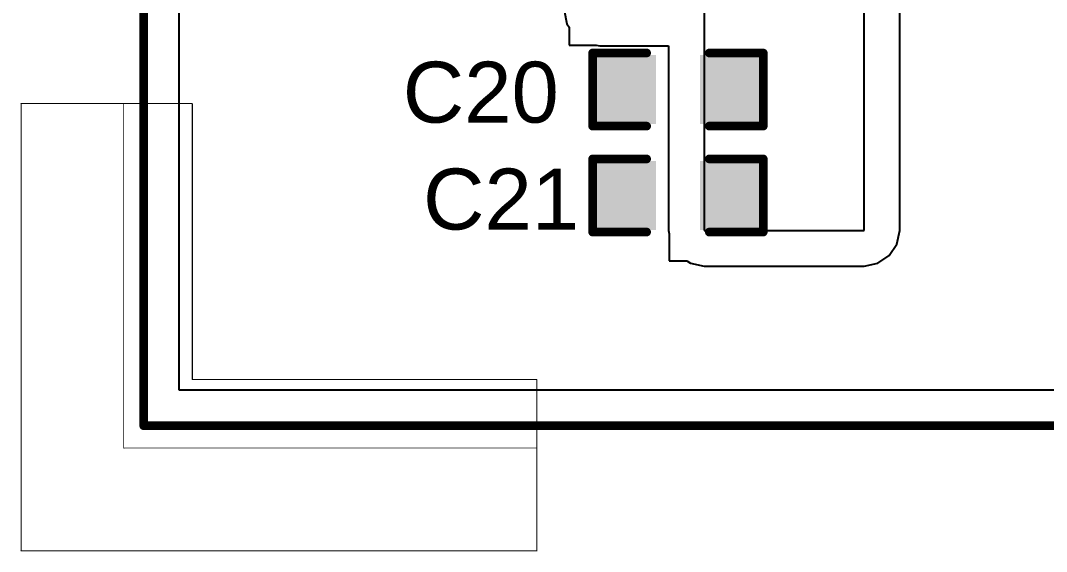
# Model space of a CAD drawing. Header units: inches. Extents: x -36 to 438, y -63 to 73.
# Drawn here: x -1.8 to 13.18, y -1.83 to 5.91 of the extents above; entities that cross this region are included whole.
import ezdxf

# ---------------------------------------------------------------- set-up
doc = ezdxf.new("R2010")
doc.units = ezdxf.units.IN
for name, color, linetype in [('Board Outline', 216, 'Continuous'), ('Bottom Layer', 5, 'Continuous'), ('Fabrication', 76, 'Continuous'), ('Ground', 16, 'Continuous'), ('Power 3V3', 76, 'Continuous'), ('Top Layer', 1, 'Continuous'), ('Top Overlay', 2, 'Continuous'), ('Top Paste', 8, 'Continuous'), ('Top Solder', 216, 'Continuous')]:
    doc.layers.add(name, color=color, linetype=linetype)
doc.styles.add('Arial', font='', dxfattribs={"height": 0.2})
doc.styles.get('Arial').set_extended_font_data('Arial')

msp = doc.modelspace()

# ---------------------------------------------------------------- hatches: boundary and pattern name
at = {"layer": 'Top Layer'}
for points in [[(7.417, 5.35), (7.417, 4.461), (6.655, 4.461), (6.655, 5.35)], [(8.941, 5.35), (8.941, 4.461), (8.179, 4.461), (8.179, 5.35)], [(7.417, 3.804), (7.417, 2.915), (6.655, 2.915), (6.655, 3.804)], [(8.941, 3.804), (8.941, 2.915), (8.179, 2.915), (8.179, 3.804)]]:
    msp.add_hatch(color=1, dxfattribs=at).paths.add_polyline_path(points)
at = {"layer": 'Top Paste'}
for points in [[(7.417, 5.35), (7.417, 4.461), (6.655, 4.461), (6.655, 5.35)], [(8.941, 5.35), (8.941, 4.461), (8.179, 4.461), (8.179, 5.35)], [(7.417, 3.804), (7.417, 2.915), (6.655, 2.915), (6.655, 3.804)], [(8.941, 3.804), (8.941, 2.915), (8.179, 2.915), (8.179, 3.804)]]:
    msp.add_hatch(color=8, dxfattribs=at).paths.add_polyline_path(points)
at = {"layer": 'Top Solder'}
for points in [[(7.477, 5.41), (7.477, 4.401), (6.595, 4.401), (6.595, 5.41)], [(9.001, 5.41), (9.001, 4.401), (8.119, 4.401), (8.119, 5.41)], [(7.477, 3.864), (7.477, 2.855), (6.595, 2.855), (6.595, 3.864)], [(9.001, 3.864), (9.001, 2.855), (8.119, 2.855), (8.119, 3.864)]]:
    msp.add_hatch(color=216, dxfattribs=at).paths.add_polyline_path(points)

# ---------------------------------------------------------------- linework, layer by layer
at = {"layer": 'Board Outline'}
for points in [[(0, 51.21, 0.127, 0.127, 0), (0, 0, 0.127, 0.127, 0)], [(0, 0, 0.127, 0.127, 0), (0.471, 0, 0.127, 0.127, 0)], [(0.471, 0, 0.127, 0.127, 0), (53.216, 0, 0.127, 0.127, 0)]]:
    msp.add_lwpolyline(points, format="xyseb", dxfattribs=at)
for points in [[(-0.032, 0, 0.0635, 0.0635, 1), (0.032, 0, 0.0635, 0.0635, 1)], [(-0.032, 0, 0.0635, 0.0635, 1), (0.032, 0, 0.0635, 0.0635, 1)], [(0.439, 0, 0.0635, 0.0635, 1), (0.503, 0, 0.0635, 0.0635, 1)], [(0.439, 0, 0.0635, 0.0635, 1), (0.503, 0, 0.0635, 0.0635, 1)]]:
    msp.add_lwpolyline(points, format="xyseb", close=True, dxfattribs=at)
at = {"layer": 'Bottom Layer'}
for p, q in [((0.518, 0.518), (0.518, 21.947)), ((13.803, 0.518), (0.518, 0.518))]:
    msp.add_line(p, q, dxfattribs=at)
at = {"layer": 'Fabrication'}
for points in [[(-1.792, -1.825, 0.0127, 0.0127, 0), (-1.792, 4.702, 0.0127, 0.0127, 0)], [(-1.792, 4.702, 0.0127, 0.0127, 0), (0.708, 4.702, 0.0127, 0.0127, 0)], [(-1.789, 4.699, 0.0127, 0.0127, 0), (0.711, 4.699, 0.0127, 0.0127, 0)], [(-1.789, -1.828, 0.0127, 0.0127, 0), (-1.789, 4.699, 0.0127, 0.0127, 0)], [(-0.292, -0.325, 0.0127, 0.0127, 0), (-0.292, 4.702, 0.0127, 0.0127, 0)], [(0.708, 0.675, 0.0127, 0.0127, 0), (0.708, 4.702, 0.0127, 0.0127, 0)], [(0.708, 0.675, 0.0127, 0.0127, 0), (0.708, 4.702, 0.0127, 0.0127, 0)], [(0.711, 0.672, 0.0127, 0.0127, 0), (0.711, 4.699, 0.0127, 0.0127, 0)], [(0.708, 0.675, 0.0127, 0.0127, 0), (5.735, 0.675, 0.0127, 0.0127, 0)], [(0.708, 0.675, 0.0127, 0.0127, 0), (5.735, 0.675, 0.0127, 0.0127, 0)], [(0.711, 0.672, 0.0127, 0.0127, 0), (5.738, 0.672, 0.0127, 0.0127, 0)], [(5.735, -1.825, 0.0127, 0.0127, 0), (5.735, 0.675, 0.0127, 0.0127, 0)], [(5.738, -1.828, 0.0127, 0.0127, 0), (5.738, 0.672, 0.0127, 0.0127, 0)], [(-0.292, -0.325, 0.0127, 0.0127, 0), (5.735, -0.325, 0.0127, 0.0127, 0)], [(-1.792, -1.825, 0.0127, 0.0127, 0), (5.735, -1.825, 0.0127, 0.0127, 0)], [(-1.789, -1.828, 0.0127, 0.0127, 0), (5.738, -1.828, 0.0127, 0.0127, 0)]]:
    msp.add_lwpolyline(points, format="xyseb", dxfattribs=at)
for points in [[(-1.795, 4.702, 0.00635, 0.00635, 1), (-1.789, 4.702, 0.00635, 0.00635, 1)], [(-1.795, 4.702, 0.00635, 0.00635, 1), (-1.789, 4.702, 0.00635, 0.00635, 1)], [(-1.789, 4.702, 0.00635, 0.00635, 1), (-1.795, 4.702, 0.00635, 0.00635, 1)], [(-1.797, 4.702, 0.00317, 0.00317, 1), (-1.793, 4.702, 0.00317, 0.00317, 1)], [(-1.792, 4.699, 0.00635, 0.00635, 1), (-1.786, 4.699, 0.00635, 0.00635, 1)], [(-1.792, 4.699, 0.00635, 0.00635, 1), (-1.786, 4.699, 0.00635, 0.00635, 1)], [(-1.786, 4.699, 0.00635, 0.00635, 1), (-1.792, 4.699, 0.00635, 0.00635, 1)], [(-1.793, 4.699, 0.00317, 0.00317, 1), (-1.79, 4.699, 0.00317, 0.00317, 1)], [(-1.79, 4.702, 0.00317, 0.00317, 1), (-1.787, 4.702, 0.00317, 0.00317, 1)], [(-1.787, 4.699, 0.00317, 0.00317, 1), (-1.784, 4.699, 0.00317, 0.00317, 1)], [(-0.295, 4.702, 0.00635, 0.00635, 1), (-0.289, 4.702, 0.00635, 0.00635, 1)], [(-0.286, 4.699, 0.00635, 0.00635, 1), (-0.292, 4.699, 0.00635, 0.00635, 1)], [(-0.286, 4.699, 0.00635, 0.00635, 1), (-0.292, 4.699, 0.00635, 0.00635, 1)], [(-0.286, 4.699, 0.00635, 0.00635, 1), (-0.292, 4.699, 0.00635, 0.00635, 1)], [(-0.293, 4.699, 0.00317, 0.00317, 1), (-0.29, 4.699, 0.00317, 0.00317, 1)], [(-0.293, 4.699, 0.00317, 0.00317, 1), (-0.29, 4.699, 0.00317, 0.00317, 1)], [(-0.293, 4.699, 0.00317, 0.00317, 1), (-0.29, 4.699, 0.00317, 0.00317, 1)], [(-0.287, 4.699, 0.00317, 0.00317, 1), (-0.284, 4.699, 0.00317, 0.00317, 1)], [(-0.287, 4.699, 0.00317, 0.00317, 1), (-0.284, 4.699, 0.00317, 0.00317, 1)], [(-0.287, 4.699, 0.00317, 0.00317, 1), (-0.284, 4.699, 0.00317, 0.00317, 1)], [(0.705, 4.702, 0.00635, 0.00635, 1), (0.711, 4.702, 0.00635, 0.00635, 1)], [(0.705, 4.702, 0.00635, 0.00635, 1), (0.711, 4.702, 0.00635, 0.00635, 1)], [(0.705, 4.702, 0.00635, 0.00635, 1), (0.711, 4.702, 0.00635, 0.00635, 1)], [(0.708, 4.699, 0.00635, 0.00635, 1), (0.714, 4.699, 0.00635, 0.00635, 1)], [(0.708, 4.699, 0.00635, 0.00635, 1), (0.714, 4.699, 0.00635, 0.00635, 1)], [(0.714, 4.699, 0.00635, 0.00635, 1), (0.708, 4.699, 0.00635, 0.00635, 1)], [(0.707, 4.699, 0.00317, 0.00317, 1), (0.71, 4.699, 0.00317, 0.00317, 1)], [(0.713, 4.699, 0.00317, 0.00317, 1), (0.716, 4.699, 0.00317, 0.00317, 1)], [(0.705, 0.675, 0.00635, 0.00635, 1), (0.711, 0.675, 0.00635, 0.00635, 1)], [(0.705, 0.675, 0.00635, 0.00635, 1), (0.711, 0.675, 0.00635, 0.00635, 1)], [(0.705, 0.675, 0.00635, 0.00635, 1), (0.711, 0.675, 0.00635, 0.00635, 1)], [(0.705, 0.675, 0.00635, 0.00635, 1), (0.711, 0.675, 0.00635, 0.00635, 1)], [(0.708, 0.672, 0.00635, 0.00635, 1), (0.714, 0.672, 0.00635, 0.00635, 1)], [(0.708, 0.672, 0.00635, 0.00635, 1), (0.714, 0.672, 0.00635, 0.00635, 1)], [(0.714, 0.672, 0.00635, 0.00635, 1), (0.708, 0.672, 0.00635, 0.00635, 1)], [(0.707, 0.672, 0.00317, 0.00317, 1), (0.71, 0.672, 0.00317, 0.00317, 1)], [(0.713, 0.672, 0.00317, 0.00317, 1), (0.716, 0.672, 0.00317, 0.00317, 1)], [(5.732, 0.675, 0.00635, 0.00635, 1), (5.738, 0.675, 0.00635, 0.00635, 1)], [(5.732, 0.675, 0.00635, 0.00635, 1), (5.738, 0.675, 0.00635, 0.00635, 1)], [(5.732, 0.675, 0.00635, 0.00635, 1), (5.738, 0.675, 0.00635, 0.00635, 1)], [(5.735, 0.672, 0.00635, 0.00635, 1), (5.742, 0.672, 0.00635, 0.00635, 1)], [(5.735, 0.672, 0.00635, 0.00635, 1), (5.742, 0.672, 0.00635, 0.00635, 1)], [(5.742, 0.672, 0.00635, 0.00635, 1), (5.735, 0.672, 0.00635, 0.00635, 1)], [(5.734, 0.672, 0.00317, 0.00317, 1), (5.737, 0.672, 0.00317, 0.00317, 1)], [(5.74, 0.672, 0.00317, 0.00317, 1), (5.743, 0.672, 0.00317, 0.00317, 1)], [(-0.295, -0.325, 0.00635, 0.00635, 1), (-0.289, -0.325, 0.00635, 0.00635, 1)], [(-0.295, -0.325, 0.00635, 0.00635, 1), (-0.289, -0.325, 0.00635, 0.00635, 1)], [(-0.289, -0.325, 0.00635, 0.00635, 1), (-0.295, -0.325, 0.00635, 0.00635, 1)], [(-0.297, -0.325, 0.00317, 0.00317, 1), (-0.293, -0.325, 0.00317, 0.00317, 1)], [(-0.286, -0.328, 0.00635, 0.00635, 1), (-0.292, -0.328, 0.00635, 0.00635, 1)], [(-0.286, -0.328, 0.00635, 0.00635, 1), (-0.292, -0.328, 0.00635, 0.00635, 1)], [(-0.293, -0.328, 0.00317, 0.00317, 1), (-0.29, -0.328, 0.00317, 0.00317, 1)], [(-0.293, -0.328, 0.00317, 0.00317, 1), (-0.29, -0.328, 0.00317, 0.00317, 1)], [(-0.29, -0.325, 0.00317, 0.00317, 1), (-0.287, -0.325, 0.00317, 0.00317, 1)], [(-0.287, -0.328, 0.00317, 0.00317, 1), (-0.284, -0.328, 0.00317, 0.00317, 1)], [(-0.287, -0.328, 0.00317, 0.00317, 1), (-0.284, -0.328, 0.00317, 0.00317, 1)], [(5.732, -0.325, 0.00635, 0.00635, 1), (5.738, -0.325, 0.00635, 0.00635, 1)], [(5.742, -0.328, 0.00635, 0.00635, 1), (5.735, -0.328, 0.00635, 0.00635, 1)], [(5.742, -0.328, 0.00635, 0.00635, 1), (5.735, -0.328, 0.00635, 0.00635, 1)], [(5.734, -0.328, 0.00317, 0.00317, 1), (5.737, -0.328, 0.00317, 0.00317, 1)], [(5.734, -0.328, 0.00317, 0.00317, 1), (5.737, -0.328, 0.00317, 0.00317, 1)], [(5.74, -0.328, 0.00317, 0.00317, 1), (5.743, -0.328, 0.00317, 0.00317, 1)], [(5.74, -0.328, 0.00317, 0.00317, 1), (5.743, -0.328, 0.00317, 0.00317, 1)], [(-1.795, -1.825, 0.00635, 0.00635, 1), (-1.789, -1.825, 0.00635, 0.00635, 1)], [(-1.795, -1.825, 0.00635, 0.00635, 1), (-1.789, -1.825, 0.00635, 0.00635, 1)], [(-1.789, -1.825, 0.00635, 0.00635, 1), (-1.795, -1.825, 0.00635, 0.00635, 1)], [(-1.797, -1.825, 0.00317, 0.00317, 1), (-1.793, -1.825, 0.00317, 0.00317, 1)], [(-1.792, -1.828, 0.00635, 0.00635, 1), (-1.786, -1.828, 0.00635, 0.00635, 1)], [(-1.792, -1.828, 0.00635, 0.00635, 1), (-1.786, -1.828, 0.00635, 0.00635, 1)], [(-1.786, -1.828, 0.00635, 0.00635, 1), (-1.792, -1.828, 0.00635, 0.00635, 1)], [(-1.793, -1.828, 0.00317, 0.00317, 1), (-1.79, -1.828, 0.00317, 0.00317, 1)], [(-1.79, -1.825, 0.00317, 0.00317, 1), (-1.787, -1.825, 0.00317, 0.00317, 1)], [(-1.787, -1.828, 0.00317, 0.00317, 1), (-1.784, -1.828, 0.00317, 0.00317, 1)], [(5.732, -1.825, 0.00635, 0.00635, 1), (5.738, -1.825, 0.00635, 0.00635, 1)], [(5.732, -1.825, 0.00635, 0.00635, 1), (5.738, -1.825, 0.00635, 0.00635, 1)], [(5.738, -1.825, 0.00635, 0.00635, 1), (5.732, -1.825, 0.00635, 0.00635, 1)], [(5.73, -1.825, 0.00317, 0.00317, 1), (5.734, -1.825, 0.00317, 0.00317, 1)], [(5.735, -1.828, 0.00635, 0.00635, 1), (5.742, -1.828, 0.00635, 0.00635, 1)], [(5.735, -1.828, 0.00635, 0.00635, 1), (5.742, -1.828, 0.00635, 0.00635, 1)], [(5.742, -1.828, 0.00635, 0.00635, 1), (5.735, -1.828, 0.00635, 0.00635, 1)], [(5.734, -1.828, 0.00317, 0.00317, 1), (5.737, -1.828, 0.00317, 0.00317, 1)], [(5.737, -1.825, 0.00317, 0.00317, 1), (5.74, -1.825, 0.00317, 0.00317, 1)], [(5.74, -1.828, 0.00317, 0.00317, 1), (5.743, -1.828, 0.00317, 0.00317, 1)]]:
    msp.add_lwpolyline(points, format="xyseb", close=True, dxfattribs=at)
at = {"layer": 'Ground'}
for p, q in [((0.518, 0.518), (0.518, 21.947)), ((13.803, 0.518), (0.518, 0.518))]:
    msp.add_line(p, q, dxfattribs=at)
at = {"layer": 'Power 3V3'}
for p, q in [((0.518, 0.518), (0.518, 10.055)), ((13.803, 0.518), (0.518, 0.518))]:
    msp.add_line(p, q, dxfattribs=at)
at = {"layer": 'Top Layer'}
for p, q in [((10.516, 2.848), (10.516, 11.713)), ((11.034, 2.848), (11.034, 11.713)), ((0.518, 0.518), (0.518, 11.601)), ((6.137, 6.063), (6.176, 5.864)), ((8.179, 6.063), (8.179, 2.848)), ((6.176, 5.864), (6.208, 5.817)), ((6.208, 5.817), (6.208, 5.555)), ((6.208, 5.555), (6.605, 5.555)), ((6.605, 5.555), (6.655, 5.545)), ((6.655, 5.545), (7.661, 5.545)), ((7.661, 5.545), (7.661, 2.848)), ((7.661, 2.848), (7.671, 2.798)), ((8.179, 2.848), (10.516, 2.848)), ((10.994, 2.65), (11.034, 2.848)), ((7.671, 2.798), (7.671, 2.407)), ((10.882, 2.482), (10.994, 2.65)), ((7.671, 2.407), (7.925, 2.407)), ((7.925, 2.407), (7.981, 2.37)), ((10.714, 2.37), (10.882, 2.482)), ((7.981, 2.37), (8.179, 2.33)), ((8.179, 2.33), (10.516, 2.33)), ((10.516, 2.33), (10.714, 2.37)), ((13.803, 0.518), (0.518, 0.518))]:
    msp.add_line(p, q, dxfattribs=at)
at = {"layer": 'Top Overlay'}
for points in [[(6.553, 5.439, 0.127, 0.127, 0), (7.341, 5.439, 0.127, 0.127, 0)], [(6.553, 4.372, 0.127, 0.127, 0), (6.553, 5.439, 0.127, 0.127, 0)], [(8.255, 5.439, 0.127, 0.127, 0), (9.042, 5.439, 0.127, 0.127, 0)], [(9.042, 5.439, 0.127, 0.127, 0), (9.042, 4.372, 0.127, 0.127, 0)], [(6.553, 4.372, 0.127, 0.127, 0), (7.341, 4.372, 0.127, 0.127, 0)], [(8.255, 4.372, 0.127, 0.127, 0), (9.042, 4.372, 0.127, 0.127, 0)], [(6.553, 3.893, 0.127, 0.127, 0), (7.341, 3.893, 0.127, 0.127, 0)], [(6.553, 2.826, 0.127, 0.127, 0), (6.553, 3.893, 0.127, 0.127, 0)], [(8.255, 3.893, 0.127, 0.127, 0), (9.042, 3.893, 0.127, 0.127, 0)], [(9.042, 2.826, 0.127, 0.127, 0), (9.042, 3.893, 0.127, 0.127, 0)], [(6.553, 2.826, 0.127, 0.127, 0), (7.341, 2.826, 0.127, 0.127, 0)], [(8.255, 2.826, 0.127, 0.127, 0), (9.042, 2.826, 0.127, 0.127, 0)]]:
    msp.add_lwpolyline(points, format="xyseb", dxfattribs=at)
for points in [[(6.521, 5.439, 0.0635, 0.0635, 1), (6.585, 5.439, 0.0635, 0.0635, 1)], [(6.521, 5.439, 0.0635, 0.0635, 1), (6.585, 5.439, 0.0635, 0.0635, 1)], [(7.309, 5.439, 0.0635, 0.0635, 1), (7.372, 5.439, 0.0635, 0.0635, 1)], [(8.223, 5.439, 0.0635, 0.0635, 1), (8.287, 5.439, 0.0635, 0.0635, 1)], [(9.011, 5.439, 0.0635, 0.0635, 1), (9.074, 5.439, 0.0635, 0.0635, 1)], [(9.011, 5.439, 0.0635, 0.0635, 1), (9.074, 5.439, 0.0635, 0.0635, 1)], [(6.521, 4.372, 0.0635, 0.0635, 1), (6.585, 4.372, 0.0635, 0.0635, 1)], [(6.521, 4.372, 0.0635, 0.0635, 1), (6.585, 4.372, 0.0635, 0.0635, 1)], [(7.309, 4.372, 0.0635, 0.0635, 1), (7.372, 4.372, 0.0635, 0.0635, 1)], [(8.223, 4.372, 0.0635, 0.0635, 1), (8.287, 4.372, 0.0635, 0.0635, 1)], [(9.011, 4.372, 0.0635, 0.0635, 1), (9.074, 4.372, 0.0635, 0.0635, 1)], [(9.011, 4.372, 0.0635, 0.0635, 1), (9.074, 4.372, 0.0635, 0.0635, 1)], [(6.521, 3.893, 0.0635, 0.0635, 1), (6.585, 3.893, 0.0635, 0.0635, 1)], [(6.521, 3.893, 0.0635, 0.0635, 1), (6.585, 3.893, 0.0635, 0.0635, 1)], [(7.309, 3.893, 0.0635, 0.0635, 1), (7.372, 3.893, 0.0635, 0.0635, 1)], [(8.223, 3.893, 0.0635, 0.0635, 1), (8.287, 3.893, 0.0635, 0.0635, 1)], [(9.011, 3.893, 0.0635, 0.0635, 1), (9.074, 3.893, 0.0635, 0.0635, 1)], [(9.011, 3.893, 0.0635, 0.0635, 1), (9.074, 3.893, 0.0635, 0.0635, 1)], [(6.521, 2.826, 0.0635, 0.0635, 1), (6.585, 2.826, 0.0635, 0.0635, 1)], [(6.521, 2.826, 0.0635, 0.0635, 1), (6.585, 2.826, 0.0635, 0.0635, 1)], [(7.309, 2.826, 0.0635, 0.0635, 1), (7.372, 2.826, 0.0635, 0.0635, 1)], [(8.223, 2.826, 0.0635, 0.0635, 1), (8.287, 2.826, 0.0635, 0.0635, 1)], [(9.011, 2.826, 0.0635, 0.0635, 1), (9.074, 2.826, 0.0635, 0.0635, 1)], [(9.011, 2.826, 0.0635, 0.0635, 1), (9.074, 2.826, 0.0635, 0.0635, 1)]]:
    msp.add_lwpolyline(points, format="xyseb", close=True, dxfattribs=at)

# ---------------------------------------------------------------- texts
at = {"layer": 'Top Overlay', "style": 'Arial'}
for s, p in [('C20', (3.781, 4.423)), ('C21', (4.077, 2.863))]:
    msp.add_text(s, height=0.889, dxfattribs=at).set_placement(p)

doc.saveas('drawing.dxf')
